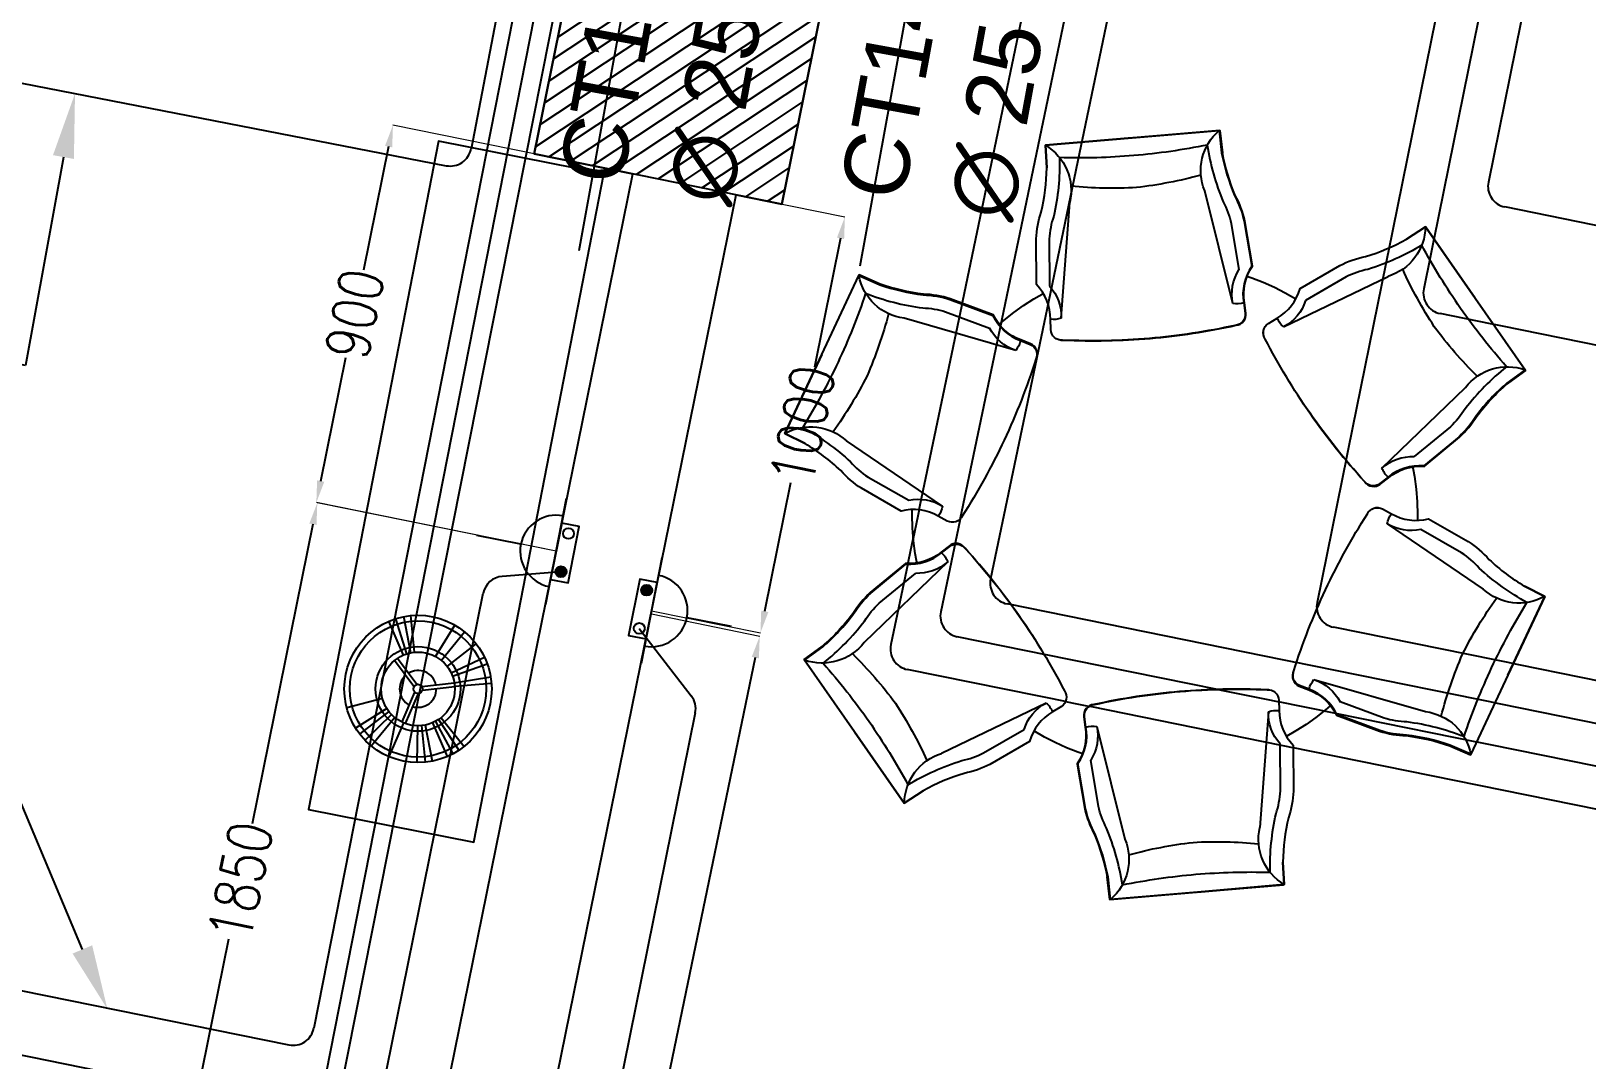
# Model space of a CAD drawing. Extents: x -678889171 to 586587, y -792238163 to 335485.
# Drawn here: x 60761 to 64456, y 26698 to 29142 of the extents above; entities that cross this region are included whole.
import ezdxf
from ezdxf import colors
from ezdxf.entities.mleader import LeaderData, LeaderLine
from ezdxf.math import Vec2, Vec3

# ---------------------------------------------------------------- set-up
doc = ezdxf.new("R2010")
doc.units = 0
doc.header["$MEASUREMENT"] = 0
doc.set_wipeout_variables(frame=1)
doc.layers.get('0').update_dxf_attribs({"color": 8})
doc.layers.get('Defpoints').update_dxf_attribs({"color": 252})
for name, color, linetype in [('1', 8, 'Continuous'), ('9TH-FURN$0$A-SITE-PATT', 252, 'Continuous'), ('9TH-FURN$0$XR-A-TYP-7-8-9-10$0$I-FURN-CHAR', 252, 'Continuous'), ('9TH-FURN$0$XR-A-TYP-7-8-9-10$0$I-WIPEOUT', 252, 'Continuous'), ('9TH-FURN$0$XR-A-TYP-7-8-9-10$0$TYPICAL TYPES$0$I-FURN', 252, 'Continuous'), ('9TH-FURN$0$XR-A-TYP-7-8-9-10$0$TYPICAL TYPES$0$I-WIPEOUT', 252, 'Continuous'), ('E-POW-BLOCK', 4, 'Continuous'), ('E-TEXT', 3, 'Continuous'), ('loop line emped', 1, 'Continuous'), ('XR-A-9TH-FLOOR$0$A-WALL', 252, 'Continuous'), ('XR-A-col-910$0$A-COLS', 252, 'Continuous'), ('XR-A-col-910$0$A-COLS-PATT', 252, 'Continuous'), ('XR-A-TYP.furn$0$A-SITE-PATT', 252, 'Continuous'), ('XR-A-TYP.furn$0$XR-A-TYP-2-3-5-6-7-9$0$I-EQPM', 252, 'Continuous'), ('XR-A-TYP.furn$0$XR-A-TYP-2-3-5-6-7-9$0$I-FURN', 252, 'Continuous'), ('XR-Typ27 7th to11Th$0$XR-A-TYP-2-3-5-6-7-9$0$A-WALL', 252, 'Continuous')]:
    doc.layers.add(name, color=color, linetype=linetype)
doc.layers.add('XR-A-col-910$0$MOD-COL', color=252, linetype='Continuous', lineweight=50)
doc.styles.get("Standard").update_dxf_attribs({"font": 'arial.ttf'})
doc.styles.add('Work$0$E-M.MODUL', font='romans.shx', dxfattribs={"width": 0.8})
doc.dimstyles.new('Work$0$S-DIM', dxfattribs={"dimscale": 500, "dimtxt": 0.2065, "dimasz": 0.104, "dimexe": 0, "dimexo": 0, "dimgap": 0, "dimtad": 0, "dimdec": 0, "dimzin": 0, "dimdsep": 46, "dimtxsty": 'Work$0$E-M.MODUL', "dimcen": 0.25, "dimclrd": 5, "dimclre": 5, "dimclrt": 1, "dimadec": 0, "dimazin": 0, "dimtfac": 1, "dimtdec": 0, "dimtofl": 0, "dimtmove": 0, "dimatfit": 3, "dimfxl": 1, "dimtolj": 1, "dimtzin": 0, "dimlwe": 13, "dimarcsym": 0})

# ---------------------------------------------------------------- blocks, each defined once
blk = doc.blocks.new('SO1')
at = {"layer": 'E-POW-BLOCK'}
h = blk.add_hatch(color=3, dxfattribs=at)
h.dxf.hatch_style = 1
edge = h.paths.add_edge_path()
edge.add_arc((-0.1064295025979398, -0.04814632734824666), 0.03025259035537483, 0, 360)
at = {"layer": 'E-POW-BLOCK', "color": 3}
for p, q in [((1.42e-14, 0.2000001000000597), (0, 0.4500002250000599)), ((-0.3000001499999971, 7.11e-14), (0.3000001499999971, 1.42e-14))]:
    blk.add_line(p, q, dxfattribs=at)
blk.add_lwpolyline([(0.1593095883453804, 4.265338082731773e-14), (-0.1593095883453804, 4.265338082731773e-14), (-0.1593095883453804, -0.09876317676643645), (0.1593095883453804, -0.09876317676643645)], close=True, dxfattribs=at)
for centre in [(-0.1064295025979398, -0.04814632734824666), (0.1096454942411166, -0.04814632734824666)]:
    blk.add_circle(centre, 0.03025259035537483, dxfattribs=at)
blk.add_arc((0, 1.42e-14), 0.2000001000000001, 0, 179.9999999999979, dxfattribs=at)
blk = doc.blocks.new('*D3227')
at = {"layer": '1', "color": 5, "lineweight": 13, "transparency": 16777216}
for p, q in [((62234.79991461489, 27758.18299364816), (62491.73999752216, 27704.93632312867)), ((61672.75049622894, 25046.03174082527), (61929.69057913621, 24992.78507030578))]:
    blk.add_line(p, q, dxfattribs=at)
at = {"layer": '1', "color": 5, "lineweight": -2, "transparency": 16777216}
for p, q in [((62481.1880393614, 27654.01819100491), (62240.24724302785, 26491.3661870072)), ((61940.24253729698, 25043.70320242954), (62181.18333363053, 26206.35520642725))]:
    blk.add_line(p, q, dxfattribs=at)
at = {"layer": '1', "color": 5, "transparency": 16777216}
for points in [[(62472.70168400744, 27655.77685069837), (62489.67439471536, 27652.25953131145), (62491.73999752216, 27704.93632312867)], [(61931.75618194303, 25045.461862123), (61948.72889265094, 25041.94454273608), (61929.69057913621, 24992.78507030578)]]:
    blk.add_solid(points, dxfattribs=at)
at = {"layer": 'Defpoints', "color": 0, "transparency": 16777216}
for p in [(62234.79991461489, 27758.18299364816, 4.235756280103806e-06), (62491.73999752216, 27704.93632312867), (61672.75049622894, 25046.03174082527, 5.505240727839622e-06)]:
    blk.add_point(p, dxfattribs=at)
at = {"layer": '1', "color": 1, "transparency": 16777216, "insert": (62210.71528832919, 26348.86069671723), "char_height": 103.25, "attachment_point": 5, "rotation": 78.29210218470786, "style": 'Work$0$E-M.MODUL'}
blk.add_mtext('\\A1;2800', dxfattribs=at)
blk = doc.blocks.new('*D3228')
at = {"layer": '1', "color": 5, "lineweight": 13, "transparency": 16777216}
for p, q in [((62435.39927737032, 28753.53803804596), (62693.97265556135, 28701.04159722848)), ((62234.79991461489, 27765.47762703679), (62493.37329280592, 27712.98118621931))]:
    blk.add_line(p, q, dxfattribs=at)
at = {"layer": '1', "color": 5, "lineweight": -2, "transparency": 16777216}
for p, q in [((62683.62651301336, 28650.08124661767), (62621.45501978204, 28343.85299987049)), ((62503.71943535391, 27763.94153683012), (62565.89092858523, 28070.1697835773))]:
    blk.add_line(p, q, dxfattribs=at)
at = {"layer": '1', "color": 5, "transparency": 16777216}
for points in [[(62675.1331212449, 28651.805603709), (62692.11990478183, 28648.35688952634), (62693.97265556135, 28701.04159722848)], [(62495.22604358545, 27765.66589392145), (62512.21282712238, 27762.21717973879), (62493.37329280592, 27712.98118621931)]]:
    blk.add_solid(points, dxfattribs=at)
at = {"layer": 'Defpoints', "color": 0, "transparency": 16777216}
for p in [(62435.39927737032, 28753.53803804596), (62693.97265556135, 28701.04159722848), (62234.79991461489, 27765.47762703679, 4.235756280103806e-06)]:
    blk.add_point(p, dxfattribs=at)
at = {"layer": '1', "color": 1, "transparency": 16777216, "insert": (62593.67297418364, 28207.01139172391), "char_height": 103.25, "attachment_point": 5, "rotation": 78.52360052687794, "style": 'Work$0$E-M.MODUL'}
blk.add_mtext('\\A1;1000', dxfattribs=at)
blk = doc.blocks.new('*D3253')
at = {"layer": '1', "color": 5, "lineweight": 13, "transparency": 16777216}
for p, q in [((62008.21927274919, 27906.68961363816), (61440.83699012904, 28021.8342538839)), ((61643.26150296766, 26108.33780119874), (61075.87922034752, 26223.48244144447))]:
    blk.add_line(p, q, dxfattribs=at)
at = {"layer": '1', "color": 5, "lineweight": -2, "transparency": 16777216}
for p, q in [((61430.49492158664, 27970.87307632427), (61286.12921108708, 27259.50217638039)), ((61086.22128888992, 26274.4436190041), (61230.58699938948, 26985.81451894797))]:
    blk.add_line(p, q, dxfattribs=at)
at = {"layer": '1', "color": 5, "transparency": 16777216}
for points in [[(61422.00139199336, 27972.59675441467), (61438.9884511799, 27969.14939823387), (61440.83699012904, 28021.8342538839)], [(61077.72775929664, 26276.1672970945), (61094.71481848318, 26272.7199409137), (61075.87922034752, 26223.48244144447)]]:
    blk.add_solid(points, dxfattribs=at)
at = {"layer": 'Defpoints', "color": 0, "transparency": 16777216}
for p in [(61440.83699012904, 28021.8342538839), (62008.21927274919, 27906.68961363816, 5.343568750390228e-06), (61643.26150296766, 26108.33780119874)]:
    blk.add_point(p, dxfattribs=at)
at = {"layer": '1', "color": 1, "transparency": 16777216, "insert": (61258.35810523828, 27122.65834766418), "char_height": 103.25, "attachment_point": 5, "rotation": 78.52818097871459, "style": 'Work$0$E-M.MODUL'}
blk.add_mtext('\\A1;1850', dxfattribs=at)
blk = doc.blocks.new('*D3254')
at = {"layer": '1', "color": 5, "lineweight": 13, "transparency": 16777216}
for p, q in [((62190.25382674977, 28803.30829564278), (61620.59717184908, 28918.96191427638)), ((62008.21927274919, 27906.68961363816), (61438.56261784848, 28022.34323227176))]:
    blk.add_line(p, q, dxfattribs=at)
at = {"layer": '1', "color": 5, "lineweight": -2, "transparency": 16777216}
for p, q in [((61610.25102930115, 28868.00156366555), (61550.70990136013, 28574.72928932924)), ((61448.90876039641, 28073.30358288257), (61508.44988833743, 28366.57585721889))]:
    blk.add_line(p, q, dxfattribs=at)
at = {"layer": '1', "color": 5, "transparency": 16777216}
for points in [[(61601.75763753268, 28869.72592075687), (61618.74442106962, 28866.27720657423), (61620.59717184908, 28918.96191427638)], [(61440.41536862795, 28075.02793997389), (61457.40215216488, 28071.57922579125), (61438.56261784848, 28022.34323227176)]]:
    blk.add_solid(points, dxfattribs=at)
at = {"layer": 'Defpoints', "color": 0, "transparency": 16777216}
for p in [(61620.59717184908, 28918.96191427638), (62190.25382674977, 28803.30829564278), (62008.21927274919, 27906.68961363816, 5.343568750390228e-06)]:
    blk.add_point(p, dxfattribs=at)
at = {"layer": '1', "color": 1, "transparency": 16777216, "insert": (61529.57989484878, 28470.65257327406), "char_height": 103.25, "attachment_point": 5, "rotation": 78.52360052694254, "style": 'Work$0$E-M.MODUL'}
blk.add_mtext('\\A1;900', dxfattribs=at)
blk = doc.blocks.new('9TH-FURN$0$XR-A-TYP-7-8-9-10$0$A$C34E7157F')
blk.add_wipeout([(-205.79693687177982, 13.50405373497233), (-224.55581129353357, 21.550164534654982), (-231.687412327373, 39.394529179237), (-231.19179121615176, 48.9758313614156), (-230.2808380475428, 65.27204484918047), (-232.31429900197602, 99.03655853512373), (-235.20910897995591, 110.2589613737481), (-252.4620159829868, 144.67392966808347), (-256.6554553239548, 150.11074604225922), (-253.1225102264984, 193.36303547343465), (-249.03050638284472, 243.4596346891825), (-247.8006159807446, 258.5166407204342), (-240.54653864932123, 292.88172329505096), (-230.370184306377, 320.8762362791326), (-224.44956378395213, 340.45523851121106), (-216.67927809445885, 372.0394217457954), (-213.304572969399, 389.4462669138044), (-208.4183273230528, 424.35451662626144), (-208.05766877775216, 439.3579121918506), (-207.12380355789603, 478.2067055480129), (1.1112847039956004e-12, 478.2067055480129), (207.12380355791063, 478.2067055480129), (208.31400807380365, 428.6941974188587), (215.2614814396309, 378.96071459148357), (227.43799568748227, 330.2158257827871), (241.28138066312607, 290.3102476186723), (243.29931091868085, 282.5772316762685), (247.80061598075923, 258.5166407204342), (249.89890226825534, 232.82824667158798), (253.9909061119091, 182.73164745584103), (256.6554553239548, 150.11074604225922), (246.59201730705334, 135.77186785087707), (235.20910897851158, 110.25896137292699), (230.63188546124317, 88.50693015979033), (230.28083804475622, 65.2720448485399), (231.6652216716881, 38.322819877164875), (224.55581129354817, 21.550164534656346), (205.7969368843557, 13.50405373601592), (195.21696568748973, 12.14600473689228), (145.25021983291927, 6.712441152251188), (95.13553412717563, 2.87609117623623), (44.923951240994434, 0.6408621973867525), (-5.33338746344809, 0.009030834948305255), (-55.58529402088875, 0.9812406203204205), (-105.78058599877492, 3.5565013409670883), (-155.86813862747462, 7.732190049480096)]).dxf.layer = '9TH-FURN$0$XR-A-TYP-7-8-9-10$0$I-WIPEOUT'
for p, q in [((-204.4402448457258, 65.75077354536734), (-160.810069896339, 338.0922883567159)), ((204.4402448457258, 65.75077354536734), (160.810069896339, 338.0922883567159))]:
    blk.add_line(p, q)
for points in [[(-205.7969368717895, 13.50405373497233, 0.03277392954578988), (0, 0, 0.03277392954420455), (205.7969368843478, 13.50405373601552, 0.4289228992613923), (231.6551097877236, 40.68743782460706), (230.2808380448405, 65.272044847075, -0.1946997676659734), (256.6554553239548, 150.1107460422591), (247.8006159807555, 258.5166407204342, 0.07042959467157074), (230.37018430639, 320.8762362791326, -0.05247434942192868), (208.4183273230592, 424.3545166262611), (207.1238035579008, 478.2067055480129), (0, 478.2067055480129), (-207.1238035579008, 478.2067055480129), (-208.4183273230592, 424.3545166262611, -0.05247434942192868), (-230.37018430639, 320.8762362791326, 0.07042959467157074), (-247.8006159807555, 258.5166407204342), (-256.6554553239548, 150.1107460422591, -0.1946997676682859), (-230.2808380475471, 65.27204484918047), (-231.6551097877236, 40.68743782460706, 0.4289228992613923), (-205.7969368843478, 13.50405373601552)], [(-175.974576163193, 446.1108341003419, -0.05986536629552523), (-201.9161485730583, 308.4013043813898, 0.06899708767580696), (-216.8488621047727, 255.5592010332775), (-225.8565488925669, 144.4189896864514)], [(175.974576163193, 446.1108341003419, 0.05986536629552523), (201.9161485730583, 308.4013043813898, -0.06899708767580696), (216.8488621047727, 255.5592010332775), (225.8565488925669, 144.4189896864514)]]:
    blk.add_lwpolyline(points, format="xyb")
for points in [[(0, 478.2067055480129), (-207.1238035579008, 478.2067055480129), (-208.4183273230592, 424.3545166262611)], [(0, 478.2067055480129), (207.1238035579008, 478.2067055480129), (208.4183273230592, 424.3545166262611)], [(-216.8488621047727, 255.5592010332775), (-225.8565488925669, 144.4189896864514)], [(-216.8488621047727, 255.5592010332775), (-225.8565488925669, 144.4189896864514)], [(216.8488621047727, 255.5592010332775), (225.8565488925669, 144.4189896864514)], [(216.8488621047727, 255.5592010332775), (225.8565488925669, 144.4189896864514)]]:
    blk.add_lwpolyline(points)
for centre, radius, start, end in [((-280.6214150413143, 376.2011089450907), 125.7260539112138, 342.3555086732503, 54.22629644407665), ((0, 1956.483570358241), 1520.589640201126, 263.3543916667844, 270), ((0, 1956.483570358241), 1520.589640201126, 270, 276.6456083332186), ((280.6214150413143, 376.2011089450907), 125.7260539112138, 125.7737035567673, 197.644491326725), ((28.88103989844967, 1366.37172453383), 1007.080738347423, 259.4855044904816, 268.3566475503503), ((-28.88103989844967, 1366.37172453383), 1007.080738347423, 271.6433524496497, 280.5144955095279), ((-312.3775739138073, 78.61561971974152), 108.7012937811773, 353.2030885428325, 37.25472170167297), ((312.3775739138073, 78.61561971974152), 108.7012937811773, 142.7452782975942, 186.7969114571157), ((-218.3225418786024, 117.4378174852013), 53.5188628613991, 257.0887929861166, 285.0339134322036), ((218.3225418786024, 117.4378174852013), 53.5188628613991, 254.9660865677897, 282.9112070138834)]:
    blk.add_arc(centre, radius, start, end)
blk = doc.blocks.new('*U1538')
at = {"layer": 'XR-A-col-910$0$A-COLS-PATT'}
h = blk.add_hatch(dxfattribs=at)
h.set_pattern_fill('ANSI31', color=256, scale=300)
h.set_pattern_definition([(45, (-100, -1200), (-26.51650429449553, 26.51650429449553), [])])
h.paths.add_polyline_path([(-15933.46579891467, 85098.79667194281), (-15333.46579891467, 85098.79667194281), (-15333.46579891467, 83598.79667194281), (-15933.46579891467, 83598.79667194281)])
at = {"layer": 'XR-A-col-910$0$A-COLS'}
blk.add_lwpolyline([(-15933.46579891467, 85098.79667194281), (-15333.46579891467, 85098.79667194281), (-15333.46579891467, 83598.79667194281), (-15933.46579891467, 83598.79667194281)], close=True, dxfattribs=at)
blk = doc.blocks.new('XR-A-col-910')
at = {"layer": 'XR-A-col-910$0$MOD-COL', "rotation": 348.5236005268782}
blk.add_blockref('*U1538', (63738.34017457629, -69768.85936636521), dxfattribs=at)
blk = doc.blocks.new('XR-Typ27 7th to11Th')
at = {"layer": 'XR-Typ27 7th to11Th$0$XR-A-TYP-2-3-5-6-7-9$0$A-WALL'}
for p, q in [((63803.01549062208, 9430.522869550276), (64990.83224084268, 15281.16312236864)), ((64048.01717625098, 9380.781799608041), (65235.83392647158, 15231.42205242641))]:
    blk.add_line(p, q, dxfattribs=at)
blk = doc.blocks.new('XR-A-TYP.furn$0$XR-A-TYP-2-3-5-6-7-9$0$T-lamp')
for p, q in [((-0.03685997040935263, 0.07935737254082653), (-0.06875697268154113, 0.1609269358694121)), ((-0.02109759772733355, 0.08491843948930011), (-0.04219519545463868, 0.1698368789786002)), ((-0.001382774731780501, 0.08748907319889554), (-0.002765549463504158, 0.1749781463978053)), ((0.01686304560624308, 0.08585969769363544), (0.033726091212543, 0.1717193953872709)), ((0.02520280534272956, 0.08379181701108962), (0.05040561068545912, 0.1675836340221508)), ((0.04014586550880495, 0.07774676506267042), (0.08029173101758147, 0.1554935301253551)), ((0.04667724612633606, 0.07401003100407877), (0.0933544922526437, 0.1480200620081433)), ((-0.07889810106058803, 0.0378330496285173), (-0.1577962021211761, 0.0756660992570346)), ((-0.07483080043735413, 0.04534976627354581), (-0.1496616008747367, 0.09069953254709162)), ((0.001223331024419849, 0.01086887148599658), (0.03990641712334764, 0.07786994200291986)), ((-0.08505681644069796, 0.02053260753378083), (-0.1701136328813675, 0.04106521506756167)), ((-0.0826328985263558, 0.02877592876514257), (-0.1652657970526832, 0.05755185753032777)), ((0.008801053305120377, 0.00649387148737901), (0.04748413940407659, 0.07349494200430229)), ((-0.01002438432954023, 0.004374999998617568), (-0.08739055652742422, 0.004374999998617568)), ((0.08745049231913526, 0.002943023666333033), (0.174900984638299, 0.005886047332637645)), ((-0.01002438432954023, -0.004374999998617568), (-0.08739055652742422, -0.004374999998617568)), ((0.001223331024419849, -0.01086887148599658), (0.03990641712334764, -0.07786994200291986)), ((0.008801053305120377, -0.00649387148737901), (0.04748413940407659, -0.07349494200430229)), ((0.08505681644069796, -0.02053260753380926), (0.1701136328813675, -0.04106521506761851)), ((0.08653558545827877, -0.01295540213779134), (0.173071170916586, -0.02591080427555426)), ((0.08737997856039215, -0.004581412658481554), (0.1747599571207843, -0.009162825316920475)), ((0.06928195055166952, -0.05344400174874409), (0.138563901103339, -0.1068880034974455)), ((0.07483080043735413, -0.04534976627354581), (0.1496616008747367, -0.0906995325470632)), ((0.07889810106055961, -0.03783304962855993), (0.1577962021211761, -0.07566609925709145)), ((-0.03249049224331202, -0.08124418692403879), (-0.0649809844865672, -0.162488373848106)), ((-0.007159133188082478, -0.08720663281630436), (-0.01431826637616496, -0.1744132656325945)), ((0.001382774731723657, -0.08748907319889554), (0.002765549463504158, -0.1749781463978053)), ((0.01117099337798777, -0.08678397837222462), (0.02234198675597554, -0.1735679567444492)), ((0.02109759772730513, -0.08491843948930011), (0.04219519545461026, -0.1698368789786144)), ((0.04354374302988617, -0.07589593163082498), (0.0870874860597155, -0.15179186326165))]:
    blk.add_line(p, q)
for radius in [0.1749999999447027, 0.16187499994885, 0.1006249999682041, 0.08749999997235136, 0.01093749999654392]:
    blk.add_circle((0, 0), radius)
for start, end in [(65.73917047762941, 174.2608295223939), (305.7391704778918, 54.26082952210819), (185.7391704776061, 294.2608295223706)]:
    blk.add_arc((0, 0), 0.04374999998617568, start, end)
blk = doc.blocks.new('XR-A-TYP.furn$0$XR-A-TYP-2-3-5-6-7-9')
at = {"layer": 'XR-A-TYP.furn$0$XR-A-TYP-2-3-5-6-7-9$0$I-FURN', "extrusion": (-1.828660957562019e-09, -8.515170375362268e-09, 1)}
blk.add_lwpolyline([(64921.65080570619, 15281.37100867706), (64529.16021349959, 15358.51460873109), (64220.25614823701, 13770.76359961779), (64612.7467404436, 13693.61999956373)], close=True, dxfattribs=at)
at = {"layer": 'XR-A-TYP.furn$0$XR-A-TYP-2-3-5-6-7-9$0$I-EQPM', "extrusion": (-1.828660957562018e-09, -8.515170375362264e-09, 1), "xscale": 1000.000000000003, "yscale": 1000.000000000003, "zscale": 1000.000000000003, "rotation": 306.7694365341094}
blk.add_blockref('XR-A-TYP.furn$0$XR-A-TYP-2-3-5-6-7-9$0$T-lamp', (64480.44025573415, 14057.49917351991, 2.856549459267013e-06), dxfattribs=at)
blk = doc.blocks.new('XR-A-TYP.furn')
at = {"layer": 'XR-A-TYP.furn$0$A-SITE-PATT'}
blk.add_blockref('XR-A-TYP.furn$0$XR-A-TYP-2-3-5-6-7-9', (0, 0), dxfattribs=at)

msp = doc.modelspace()

# ---------------------------------------------------------------- wipeouts: each hides what was drawn before it
msp.add_wipeout([(63199.095547910154, 27449.666319074164), (63269.1898324336, 27422.02203701218), (63342.19614984782, 27403.380881704903), (63416.96314691533, 27394.03683530721), (63492.31170342875, 27394.137259012663), (63567.0535276408, 27403.68056907943), (63640.00989633507, 27422.51626180686), (63710.03024399522, 27450.347287068755), (63776.01030791052, 27486.734732971272), (63836.90954305844, 27531.104747755733), (63891.76753212128, 27582.757589783618), (63939.71913184093, 27640.878662880237), (63980.00811684492, 27704.551363003015), (64011.999105772244, 27772.77153363478), (64035.18758161705, 27844.46330193192), (64049.20784826314, 27918.4960458818), (64053.83879773019, 27993.702224887315), (64049.00739717872, 28068.895792579555), (64034.789840681566, 28142.89090147755), (64011.41034759784, 28214.520604511443), (63979.23762649971, 28282.655258474882), (63938.77906041794, 28346.220339173196), (63890.67270510841, 28404.21338731183), (63835.67722653171, 28455.719817878267), (63774.659936237695, 28499.92734369403), (63708.583113344255, 28536.13878566871), (63638.48882882081, 28563.783067730692), (63565.48251140659, 28582.42422303797), (63490.71551433908, 28591.768269435663), (63415.36695782566, 28591.66784573021), (63340.62513361361, 28582.124535663443), (63267.66876491934, 28563.28884293601), (63197.64841725919, 28535.45781767412), (63131.66835334389, 28499.070371771602), (63070.76911819597, 28454.70035698714), (63015.91112913313, 28403.047514959253), (62967.95952941348, 28344.926441862634), (62927.67054440949, 28281.25374173986), (62895.679555482166, 28213.033571108095), (62872.49107963736, 28141.34180281095), (62858.47081299127, 28067.309058861072), (62853.83986352422, 27992.10287985556), (62858.67126407569, 27916.90931216332), (62872.88882057284, 27842.914203265325), (62896.26831365657, 27771.284500231428), (62928.4410347547, 27703.149846267992), (62968.89960083647, 27639.584765569678), (63017.005956146, 27581.591717431045), (63072.0014347227, 27530.085286864607), (63133.018725016715, 27485.87776104884)]).translate(0, 0, -2.618016735223688e-07).dxf.layer = '9TH-FURN$0$XR-A-TYP-7-8-9-10$0$TYPICAL TYPES$0$I-WIPEOUT'

# ---------------------------------------------------------------- next in the draw order: linework, layer by layer
at = {"layer": '9TH-FURN$0$XR-A-TYP-7-8-9-10$0$TYPICAL TYPES$0$I-FURN'}
msp.add_circle((63453.83933062726, 27992.90255237142, -2.61802621739568e-07), 599.9999999999999, dxfattribs=at)

# ---------------------------------------------------------------- next in the draw order: block references
at = {"layer": '9TH-FURN$0$XR-A-TYP-7-8-9-10$0$I-FURN-CHAR', "rotation": 64.87636312286172}
msp.add_blockref('9TH-FURN$0$XR-A-TYP-7-8-9-10$0$A$C34E7157F', (63073.037882316, 28172.41739837491, -2.618025322998277e-07), dxfattribs=at)

# ---------------------------------------------------------------- next in the draw order: block references
at = {"layer": '9TH-FURN$0$XR-A-TYP-7-8-9-10$0$I-FURN-CHAR', "xscale": -1, "rotation": 64.8763631228616}
msp.add_blockref('9TH-FURN$0$XR-A-TYP-7-8-9-10$0$A$C34E7157F', (63072.31304092769, 28170.87168800939, -2.618025353538084e-07), dxfattribs=at)

# ---------------------------------------------------------------- next in the draw order: block references
at = {"layer": '9TH-FURN$0$XR-A-TYP-7-8-9-10$0$I-FURN-CHAR', "rotation": 4.876363122861695}
msp.add_blockref('9TH-FURN$0$XR-A-TYP-7-8-9-10$0$A$C34E7157F', (63418.90302346704, 28412.44370340864, -2.618019250052311e-07), dxfattribs=at)

# ---------------------------------------------------------------- next in the draw order: block references
at = {"layer": '9TH-FURN$0$XR-A-TYP-7-8-9-10$0$I-FURN-CHAR', "xscale": -1, "rotation": 4.876363122861589}
msp.add_blockref('9TH-FURN$0$XR-A-TYP-7-8-9-10$0$A$C34E7157F', (63417.2019783295, 28412.2985792818, -2.618019262238744e-07), dxfattribs=at)

# ---------------------------------------------------------------- next in the draw order: block references
at = {"layer": '9TH-FURN$0$XR-A-TYP-7-8-9-10$0$I-FURN-CHAR', "rotation": 304.8763631228617}
msp.add_blockref('9TH-FURN$0$XR-A-TYP-7-8-9-10$0$A$C34E7157F', (63799.7044717783, 28232.92885740517, -2.618020144449715e-07), dxfattribs=at)

# ---------------------------------------------------------------- next in the draw order: block references
at = {"layer": '9TH-FURN$0$XR-A-TYP-7-8-9-10$0$I-FURN-CHAR', "xscale": -1, "rotation": 304.8763631228617}
msp.add_blockref('9TH-FURN$0$XR-A-TYP-7-8-9-10$0$A$C34E7157F', (63798.72826802907, 28234.32944364387, -2.61802012609634e-07), dxfattribs=at)

# ---------------------------------------------------------------- next in the draw order: block references
at = {"layer": '9TH-FURN$0$XR-A-TYP-7-8-9-10$0$I-FURN-CHAR', "rotation": 244.8763631228616}
msp.add_blockref('9TH-FURN$0$XR-A-TYP-7-8-9-10$0$A$C34E7157F', (63834.64077893848, 27813.38770636798, -2.618027111793084e-07), dxfattribs=at)

# ---------------------------------------------------------------- next in the draw order: block references
at = {"layer": '9TH-FURN$0$XR-A-TYP-7-8-9-10$0$I-FURN-CHAR', "xscale": -1, "rotation": 244.8763631228618}
msp.add_blockref('9TH-FURN$0$XR-A-TYP-7-8-9-10$0$A$C34E7157F', (63835.36562032677, 27814.93341673343, -2.618027081244603e-07), dxfattribs=at)

# ---------------------------------------------------------------- next in the draw order: block references
at = {"layer": '9TH-FURN$0$XR-A-TYP-7-8-9-10$0$I-FURN-CHAR', "rotation": 184.8763631228615}
msp.add_blockref('9TH-FURN$0$XR-A-TYP-7-8-9-10$0$A$C34E7157F', (63488.7756377874, 27573.36140133426, -2.618033184730376e-07), dxfattribs=at)

# ---------------------------------------------------------------- next in the draw order: block references
at = {"layer": '9TH-FURN$0$XR-A-TYP-7-8-9-10$0$I-FURN-CHAR', "xscale": -1, "rotation": 184.8763631228618}
msp.add_blockref('9TH-FURN$0$XR-A-TYP-7-8-9-10$0$A$C34E7157F', (63490.47668292499, 27573.50652546105, -2.618033172552617e-07), dxfattribs=at)

# ---------------------------------------------------------------- next in the draw order: block references
at = {"layer": '9TH-FURN$0$XR-A-TYP-7-8-9-10$0$I-FURN-CHAR', "rotation": 124.8763631228617}
msp.add_blockref('9TH-FURN$0$XR-A-TYP-7-8-9-10$0$A$C34E7157F', (63107.97418947614, 27752.87624733773, -2.618032290341646e-07), dxfattribs=at)

# ---------------------------------------------------------------- next in the draw order: block references
at = {"layer": '9TH-FURN$0$XR-A-TYP-7-8-9-10$0$I-FURN-CHAR', "xscale": -1, "rotation": 124.8763631228618}
msp.add_blockref('9TH-FURN$0$XR-A-TYP-7-8-9-10$0$A$C34E7157F', (63108.95039322546, 27751.47566109909, -2.61803230869502e-07), dxfattribs=at)

# ---------------------------------------------------------------- next in the draw order: block references
at = {"layer": 'XR-A-9TH-FLOOR$0$A-WALL'}
msp.add_blockref('XR-A-col-910', (-2800.434649049275, 13522.11598560929), dxfattribs=at)

# ---------------------------------------------------------------- next in the draw order: block references
msp.add_blockref('XR-Typ27 7th to11Th', (-2800.434649049275, 13522.11598560929), dxfattribs=at)

# ---------------------------------------------------------------- next in the draw order: linework, layer by layer
for points in [[(62487.97495285275, 30273.46566096313), (62254.62239998594, 30320.84168461603), (61956.17598033247, 28850.83157084238), (62190.3975917934, 28803.27910797793)], [(62435.39927742255, 28753.53803803536), (62544.18002584182, 28731.453002981), (62842.62644549523, 30201.4631167544), (62733.84542731237, 30223.5467963392)]]:
    msp.add_lwpolyline(points, dxfattribs=at)

# ---------------------------------------------------------------- next in the draw order: block references
at = {"layer": '9TH-FURN$0$A-SITE-PATT'}
msp.add_blockref('XR-A-TYP.furn', (-2800.434649049275, 13522.11598560929), dxfattribs=at)

# ---------------------------------------------------------------- next in the draw order: linework, layer by layer
at = {"color": 240, "true_color": 0xed1f24}
for p, q in [((62583.88214571969, 32622.5995111524, -3.145744472021761e-06), (61432.55419588051, 26773.3001432532, -0.1337101509838021)), ((62632.94299102135, 32612.94277811726, -3.145744443600051e-06), (61451.42537235856, 26616.39879398685, -0.1141011301899226)), ((63682.5637330639, 31413.55665187207, 0.0002190932666730301), (62921.60139141176, 27762.85392623712, 0.0001238773582966333)), ((63790.86438127459, 31443.06753432342, 0.0002203493147565072), (63040.0093527787, 27840.85445616359, 0.0001297070108176833)), ((67890.64394409131, 26804.77691186565, -7.810716624589986e-07), (63079.00909061174, 27781.65127568504, 1.987303600847409e-05)), ((66983.67536320732, 26886.87262302588, -6.577697362879914e-07), (62960.60112924481, 27703.65074575858, -9.856742029176746e-08)), ((57972.90202634348, 27424.36660610833, -1.537129319936793), (61373.54729012234, 26733.95611574719, -0.1548742851350084)), ((58003.57535506363, 27265.07903186551, -1.512530673742503), (61392.42033890125, 26577.06427420469, -0.1350720805262569))]:
    msp.add_line(p, q, dxfattribs=at)
at = {"color": 240, "true_color": 0xed1f24, "extrusion": (2.060896257437212e-08, -2.945873684243134e-08, 0.9999999999999994)}
msp.add_arc((63088.95730460018, 27830.65161281088, 0.0005014536196067681), 50, 168.2257054803686, 258.5236005275945, dxfattribs=at)
at = {"color": 240, "true_color": 0xed1f24, "extrusion": (-1.14055773064752e-08, -5.686328417533326e-08, 0.9999999999999983)}
msp.add_arc((62970.54934323332, 27752.65108288428, -0.002172466882946218), 50, 168.2257054803686, 258.5236005275944, dxfattribs=at)
at = {"color": 240, "true_color": 0xed1f24, "extrusion": (-0.000395312020318137, 5.495133059413925e-05, 0.9999999203543758)}
msp.add_arc((61383.49064664177, 26782.9577543899, -22.94750878554333), 50, 258.5236014316876, 348.8647181730805, dxfattribs=at)
at = {"layer": '1', "color": 4}
for p, q in [((62019.63897139792, 27858.07121315948, 5.343568750393671e-06), (61880.06010623966, 27846.8597120762, 1.889648450577666e-06)), ((61532.58723819067, 26317.11132752223), (61835.06306408221, 27806.96844744174)), ((62205.55930690109, 27723.45189996844, 4.235756280101914e-06), (62329.15692399253, 27563.10105225379, 1.127208038509235e-06)), ((62338.55601551049, 27522.62839975605, -3.138455944781682e-09), (61862.02297579948, 25175.4453149798, -9.271788206990927e-09))]:
    msp.add_line(p, q, dxfattribs=at)
at = {"layer": '1', "color": 4, "extrusion": (-3.067475683644427e-08, 6.227692766020007e-09, 0.9999999999999996)}
msp.add_arc((61884.06340120797, 27797.02023345336, -0.001722844461547611), 50, 94.59235364141747, 168.5236005270392, dxfattribs=at)
at = {"layer": '1', "color": 4, "extrusion": (2.439088882498982e-08, -4.954533713502679e-09, 0.9999999999999998)}
msp.add_arc((62289.55567838474, 27532.57661374453, 0.001384828431714884), 50, 348.5236005269753, 37.62485262698043, dxfattribs=at)
at = {"layer": 'loop line emped', "color": 3}
for p, q in [((62534.78905322045, 32632.09094431524, -3.145744500707026e-06), (61805.94570347868, 28862.25204092256, -4.048431636598953e-08)), ((62681.99981486783, 32603.27696029893, -3.145744443600051e-06), (61133.29613573398, 24799.25273008832, 3.65131956011136e-06)), ((64806.05394043835, 31659.4106431921, -7.404069107819211e-09), (64222.20127910338, 28783.62034852976, -7.737932461015029e-08)), ((64687.86834842959, 31579.88542863999, -1.029858358314595e-08), (64068.69738522047, 28530.13338561208, -9.033910755842711e-08)), ((64569.68275642078, 31500.36021408787, -7.44824650567022e-09), (63815.418991624, 27785.20302107555, -1.090830738237347e-07)), ((63563.85834028557, 31334.12920026403, 0.0002164894657982466), (62803.19343004483, 27684.85339631067, 0.0001181093842258082)), ((58190.15205530709, 29514.72353652136), (61747.30607498231, 28822.66330092029)), ((66246.86359775401, 28321.54650723843, -4.028027767840879e-09), (64261.25340224072, 28724.67179741553, -7.561277606622393e-08)), ((68259.65637657823, 27628.25067510349, -7.879964700909891e-07), (64107.74950835781, 28471.18483449784, -1.989560364323801e-07)), ((68092.83694266804, 26865.76712047421, -8.06410659141409e-07), (63854.47111476128, 27726.25446996131, -2.172830792923421e-07)), ((67201.66521894568, 26740.57547176766, 5.504550280113936e-06), (62842.19316787788, 27625.65021583213, -2.281090375243558e-07))]:
    msp.add_line(p, q, dxfattribs=at)
for centre, start, end in [((61756.85476145553, 28871.74305832225, 6.70584815727411e-05), 258.9903846156258, 349.057699898003), ((64271.20161622917, 28773.67213454131, -1.157798373041202e-05), 168.5236005269754, 258.5236005275944), ((64117.69772234626, 28520.18517162363, 4.12589054909717e-05), 168.5236005269754, 258.5236005275944), ((63864.41932874973, 27775.25480708709, 3.208896157682566e-05), 168.5236005269754, 258.5236005275944)]:
    msp.add_arc(centre, 50, start, end, dxfattribs=at)
at = {"layer": 'loop line emped', "color": 3, "extrusion": (-1.267844931228193e-08, -5.597118937395232e-08, 0.9999999999999984)}
msp.add_arc((62852.14138186639, 27674.65055295784, -0.002227691892561466), 50, 168.2257054803686, 258.5236005275944, dxfattribs=at)

# ---------------------------------------------------------------- next in the draw order: block references
at = {"layer": 'E-POW-BLOCK', "xscale": 427.5336916951259, "yscale": 427.5336916951259, "zscale": 427.5336916951259}
for p, rotation in [((62008.21927274918, 27906.68961363815, 5.343568732180339e-06), 78.8773360375948), ((62234.79991461491, 27765.4776270368, 4.2357562983307e-06), 258.8773360375947)]:
    msp.add_blockref('SO1', p, dxfattribs=dict(at, rotation=rotation))

# ---------------------------------------------------------------- next in the draw order: dimensions: what is measured, and where the dimension line sits
at = {"layer": '1', "color": 2}
for p1, p2, distance, text, picture, middle in [((62008.21927274918, 27906.68961363816, 5.343568750390228e-06), (62190.25382674977, 28803.30829564278), 581.2783016556682, '900', '*D3254', (61529.57989484878, 28470.65257327406)), ((62234.79991461491, 27765.4776270368, 4.235756280103806e-06), (62435.39927737034, 28753.53803804597), -263.84857059990856, '1000', '*D3228', (62593.67297418364, 28207.01139172391)), ((61643.26150296765, 26108.33780119873), (62008.21927274918, 27906.68961363816, 5.343568750390228e-06), 578.9481348174088, '1850', '*D3253', (61258.35810523828, 27122.65834766418)), ((61672.75049622895, 25046.03174082527, 5.505240727839622e-06), (62234.79991461491, 27758.18299364817, 4.235756280103806e-06), -262.39934094010056, '2800', '*D3227', (62210.71528832919, 26348.86069671723))]:
    dim = msp.add_aligned_dim(p1=p1, p2=p2, distance=distance, text=text, dimstyle='Work$0$S-DIM', dxfattribs=at)
    dim.commit()
    dim.dimension.update_dxf_attribs({"geometry": picture, "text_midpoint": middle})

# ---------------------------------------------------------------- next in the draw order: leaders
at = {"layer": 'E-TEXT', "color": 30}
ml = msp.add_multileader_mtext('Standard', dxfattribs=at)
ml.set_content('\\C30;CT14/DP-T-8 {\\A1;3(1x3)mm\\H0.7x;\\S2^ ;\\H1.42857x; \\P∅ 25 mm PVC CONDUIT}', color=3)
ml.set_leader_properties(color=30)
ml.build(insert=Vec2(0, 0))
ml.multileader.update_dxf_attribs({"text_right_attachment_type": 6, "dogleg_length": 0.2763936738358556, "arrow_head_size": 153.5520410199195, "scale": 2})
ctx = ml.context
ctx.base_point, ctx.scale, ctx.char_height, ctx.arrow_head_size, ctx.landing_gap_size, ctx.plane_origin, ctx.plane_x_axis, ctx.plane_y_axis = Vec3(61988.2180385336, 28799.41185120333, 2.439742826818778), 2, 153.5520410199195, 153.5520410199195, 3.071040820398391, Vec3(52267.43254968696, 28777.2642242516, 2.439782561121705), Vec3(0.1795248076322006, 0.9837534464715342, 3.477911888746864e-09), Vec3(-0.9837534464715342, 0.1795248076322006, 4.799668914001105e-09)
ctx.right_attachment = 6
notes = []
notes.append((ctx, [(1, (1, 1, 0), (62524.13769725338, 31154.60894175619, 2.439750718452764), (-0.1795248076322006, -0.9837534464715341, -3.477911888746862e-09), 0.5527873476717117, [(1, [(62804.62323837876, 32645.71636018604, 2.439755955727564)], 0, [])])]))
ctx.mtext.insert, ctx.mtext.text_direction, ctx.mtext.rotation, ctx.mtext.width, ctx.mtext.defined_height, ctx.mtext.flow_direction, ctx.mtext.extrusion = Vec3(61910.20100052433, 28816.77091065293, 2.439743220829522), Vec3(0.1795248076322006, 0.9837534464715342, 3.477911888746863e-09), 1.390292936963679, 2517.586958115766, 582.9320752441895, 5, Vec3(4.097319373281774e-09, -4.283067445563336e-09, 1)
ml = msp.add_multileader_mtext('Standard', dxfattribs=at)
ml.set_content('\\C30;CT14/DP-T-8 {\\A1;3(1x3)mm\\H0.7x;\\S2^ ;\\H1.42857x; \\P∅ 25 mm PVC CONDUIT}', color=3)
ml.set_leader_properties(color=30)
ml.build(insert=Vec2(0, 0))
ml.multileader.update_dxf_attribs({"text_right_attachment_type": 6, "dogleg_length": 0.2763936738358556, "arrow_head_size": 153.5520410199195, "scale": 2})
ctx = ml.context
ctx.base_point, ctx.scale, ctx.char_height, ctx.arrow_head_size, ctx.landing_gap_size, ctx.plane_origin, ctx.plane_x_axis, ctx.plane_y_axis = Vec3(62656.06487548423, 28762.9636791202, 2.439743006192245), 2, 153.5520410199195, 153.5520410199195, 3.071040820398391, Vec3(52489.48595184632, 28272.47611367037, 2.439782561121705), Vec3(0.1795248076322006, 0.9837534464715342, 3.477911888746864e-09), Vec3(-0.9837534464715342, 0.1795248076322006, 4.799668914001107e-09)
ctx.right_attachment = 6
notes.append((ctx, [(1, (1, 1, 0), (63191.98453420401, 31118.16076967306, 2.439750897826232), (-0.1795248076322006, -0.9837534464715341, -3.477911888746862e-09), 0.5527873476717117, [(1, [(63220.27439092999, 32551.72763683036, 2.439756921977233)], 0, [])])]))
ctx.mtext.insert, ctx.mtext.text_direction, ctx.mtext.rotation, ctx.mtext.width, ctx.mtext.defined_height, ctx.mtext.flow_direction, ctx.mtext.extrusion = Vec3(62578.04783747496, 28780.3227385698, 2.439743400202989), Vec3(0.1795248076322006, 0.9837534464715342, 3.477911888746863e-09), 1.390292936963679, 2512.018859410508, 255.0783727464478, 5, Vec3(4.097319373281774e-09, -4.283067445563336e-09, 1)
ml = msp.add_multileader_mtext('Standard', dxfattribs=at)
ml.set_content('\\C30;CT9/DP-T-8 {\\A1;3(1x3)mm\\H0.7x;\\S2^ ;\\H1.42857x; \\P∅ 25 mm PVC CONDUIT}', color=3)
ml.set_leader_properties(color=30)
ml.build(insert=Vec2(0, 0))
ml.multileader.update_dxf_attribs({"text_right_attachment_type": 6, "dogleg_length": 0.2763936738358556, "arrow_head_size": 153.5520410199195, "scale": 2})
ctx = ml.context
ctx.base_point, ctx.scale, ctx.char_height, ctx.arrow_head_size, ctx.landing_gap_size, ctx.plane_origin, ctx.plane_x_axis, ctx.plane_y_axis = Vec3(58392.81267833306, 28884.14572746199, 0.02004469172007274), 2, 153.5520410199195, 153.5520410199195, 3.071040820398391, Vec3(57422.60355280546, 39744.93828810407, 0.02008503638471959), Vec3(0.9837534464715342, -0.1795248076322006, 3.477911888746864e-09), Vec3(0.1795248076322006, 0.9837534464715342, 4.7996689140011e-09)
ctx.right_attachment = 6
notes.append((ctx, [(1, (1, 1, 0), (60748.00976888592, 28348.22606874222, 0.02005258335405898), (-0.9837534464715341, 0.1795248076322005, -3.477911888746862e-09), 0.5527873476717117, [(1, [(60865.40914008548, 28994.24029678958, 0.02005573311009581)], 0, [])])]))
ctx.mtext.insert, ctx.mtext.text_direction, ctx.mtext.rotation, ctx.mtext.width, ctx.mtext.defined_height, ctx.mtext.flow_direction, ctx.mtext.extrusion = Vec3(58410.17173778266, 28962.16276547126, 0.02004508573081644), Vec3(0.9837534464715342, -0.1795248076322006, 3.477911888746863e-09), 6.102681917348368, 2517.586958115766, 582.9320752441895, 5, Vec3(-4.283067445563336e-09, -4.097319373281774e-09, 1)
ml = msp.add_multileader_mtext('Standard', dxfattribs=at)
ml.set_content('\\C30;CT12/DP-T-8 {\\A1;3(1x3)mm\\H0.7x;\\S2^ ;\\H1.42857x; \\P∅ 25 mm PVC CONDUIT}', color=3)
ml.set_leader_properties(color=30)
ml.build(insert=Vec2(0, 0))
ml.multileader.update_dxf_attribs({"text_right_attachment_type": 6, "dogleg_length": 0.2763936738358556, "arrow_head_size": 153.5520410199195, "scale": 2})
ctx = ml.context
ctx.base_point, ctx.scale, ctx.char_height, ctx.arrow_head_size, ctx.landing_gap_size, ctx.plane_origin, ctx.plane_x_axis, ctx.plane_y_axis = Vec3(58189.76676627461, 28302.04764780702, -6.671029027619025e-06), 2, 153.5520410199195, 153.5520410199195, 3.071040820398391, Vec3(57499.49757457743, 37569.80457664737, 2.83454614800234e-05), Vec3(0.9837534464715342, -0.1795248076322006, 3.477911888746864e-09), Vec3(0.1795248076322006, 0.9837534464715342, 4.7996689140011e-09)
ctx.right_attachment = 6
notes.append((ctx, [(1, (1, 1, 0), (60544.96385682747, 27766.12798908725, 1.220604958618347e-06), (-0.9837534464715341, 0.1795248076322005, -3.477911888746862e-09), 0.5527873476717117, [(1, [(60942.30316185745, 26819.10658533289, -9.578131437634751e-07)], 0, [])])]))
ctx.mtext.insert, ctx.mtext.text_direction, ctx.mtext.rotation, ctx.mtext.width, ctx.mtext.defined_height, ctx.mtext.flow_direction, ctx.mtext.extrusion = Vec3(58207.12582572421, 28380.0646858163, -6.277018283923356e-06), Vec3(0.9837534464715342, -0.1795248076322006, 3.477911888746863e-09), 6.102681917348368, 2517.586958115766, 582.9320752441895, 5, Vec3(-4.283067445563336e-09, -4.097319373281774e-09, 1)
ml = msp.add_multileader_mtext('Standard', dxfattribs=at)
ml.set_content('\\C30;CT3/DP-T-8 {\\A1;3(1x3)mm\\H0.7x;\\S2^ ;\\H1.42857x; \\P∅ 25 mm PVC CONDUIT}', color=3)
ml.set_leader_properties(color=30)
ml.build(insert=Vec2(0, 0))
ml.multileader.update_dxf_attribs({"text_right_attachment_type": 6, "dogleg_length": 0.2763936738358556, "arrow_head_size": 153.5520410199195, "scale": 2})
ctx = ml.context
ctx.base_point, ctx.scale, ctx.char_height, ctx.arrow_head_size, ctx.landing_gap_size, ctx.plane_origin, ctx.plane_x_axis, ctx.plane_y_axis = Vec3(62473.78518932882, 26605.96368431371, -3.746395253510426e-06), 2, 153.5520410199195, 153.5520410199195, 3.071040820398391, Vec3(61797.19940430773, 37407.22757077897, 4.561070665106695e-05), Vec3(0.9799151539646329, -0.1994148716381752, 1.067544118916412e-11), Vec3(0.1994148716381752, 0.9799151539646329, 4.726316308033554e-09)
ctx.right_attachment = 6
notes.append((ctx, [(1, (1, 1, 0), (64817.64347365499, 26022.44713874999, -4.214044787308116e-06), (-0.9799151539646329, 0.1994148716381751, -1.067544118916404e-11), 0.5527873476717117, [(1, [(65061.039241349, 27175.54939344473, 1.355911642578522e-06)], 0, [])])]))
ctx.mtext.insert, ctx.mtext.text_direction, ctx.mtext.rotation, ctx.mtext.width, ctx.mtext.defined_height, ctx.mtext.flow_direction, ctx.mtext.extrusion = Vec3(62492.72099932372, 26683.61309039356, -3.368890907240142e-06), Vec3(0.9799151539646329, -0.1994148716381752, 1.067544118916329e-11), 6.082424544163219, 2517.586958115766, 582.9320752441894, 5, Vec3(-9.529587864844292e-10, -4.629260130937769e-09, 1)
for ctx, leaders in notes:
    for number, flags, end, landing, length, lines in leaders:
        leader = LeaderData()
        leader.index, (leader.has_last_leader_line, leader.has_dogleg_vector, leader.attachment_direction) = number, flags
        leader.last_leader_point, leader.dogleg_vector, leader.dogleg_length = Vec3(end), Vec3(landing), length
        for number, points, colour, breaks in lines:
            line = LeaderLine()
            line.index, line.vertices, line.color, line.breaks = number, Vec3.list(points), colors.encode_raw_color(colour), breaks
            leader.lines.append(line)
        ctx.leaders.append(leader)

doc.saveas('drawing.dxf')
